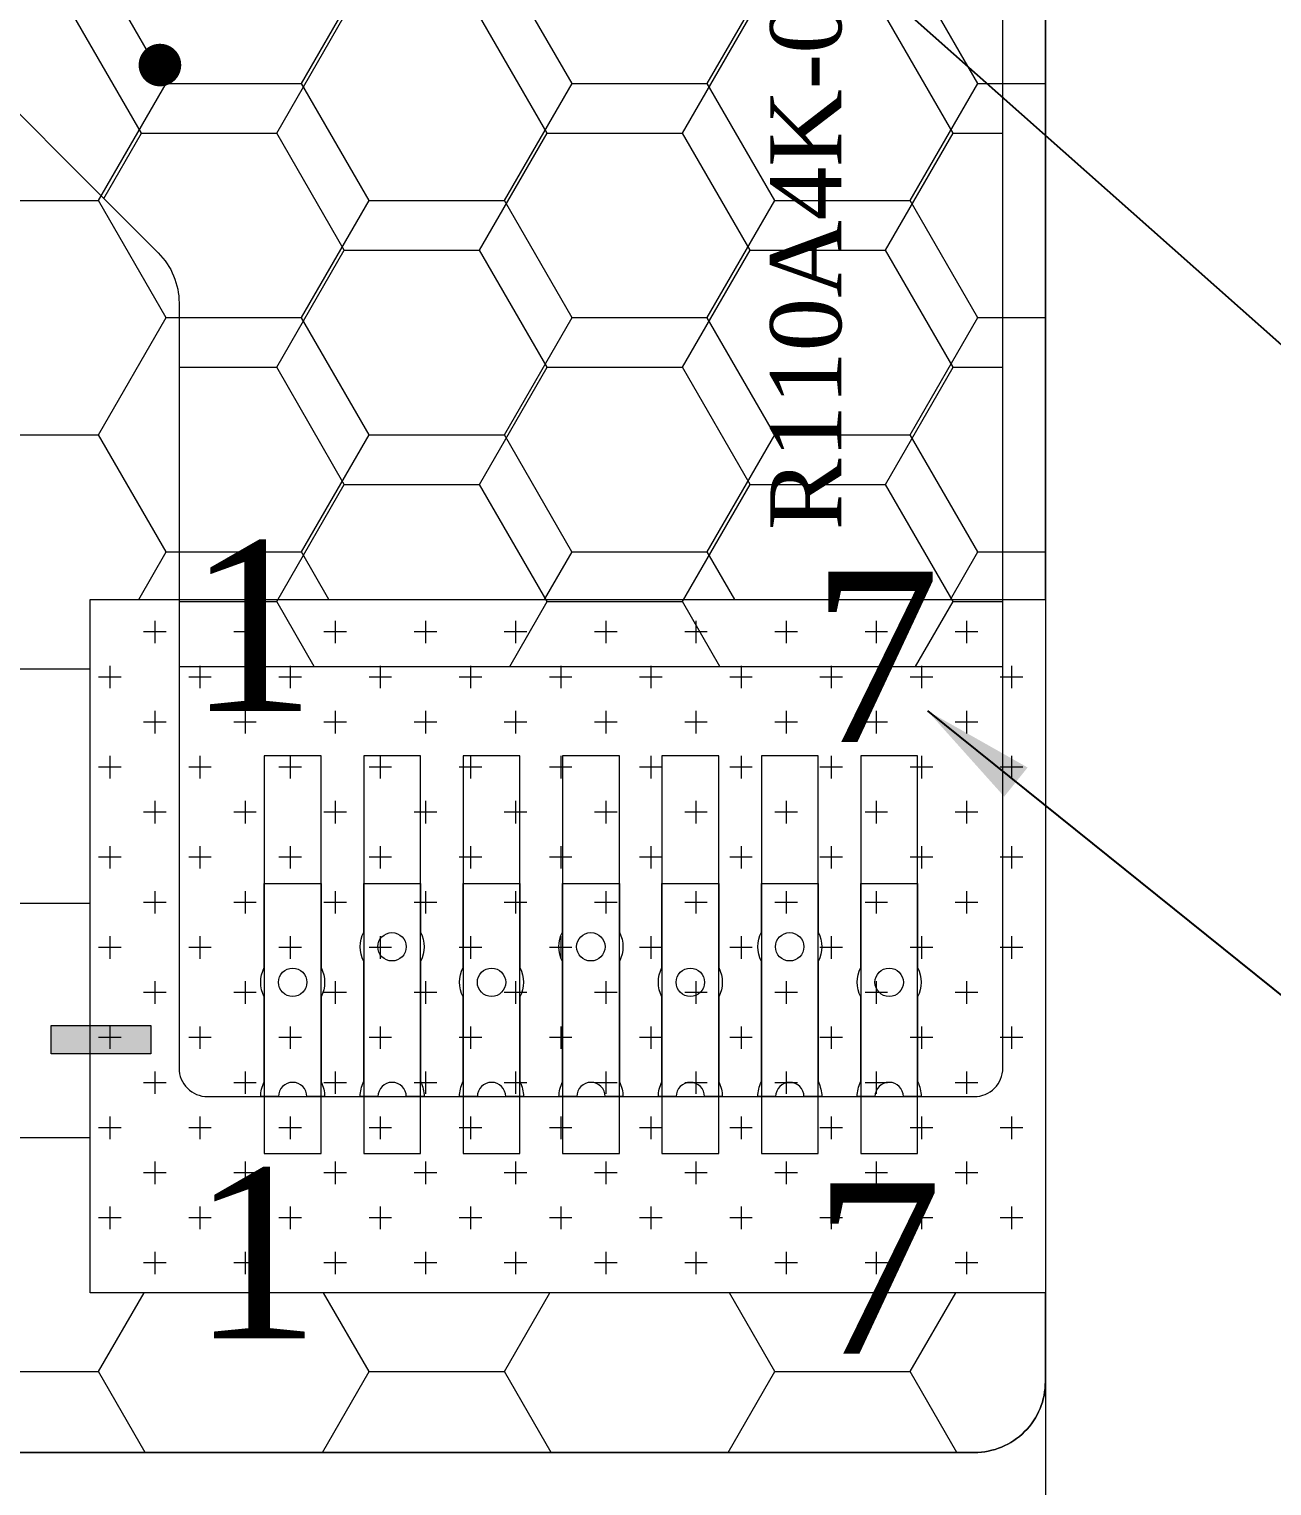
# Model space of a CAD drawing. Header units: millimetres. Extents: x 1403 to 2179, y 158 to 345.
# Drawn here: x 2038.31 to 2047.06, y 261.86 to 272.12 of the extents above; entities that cross this region are included whole.
import ezdxf

# ---------------------------------------------------------------- set-up
doc = ezdxf.new("R2010")
doc.units = ezdxf.units.MM
doc.layers.get('0').update_dxf_attribs({"lineweight": 5})
doc.layers.get('Defpoints').update_dxf_attribs({"lineweight": 5})
for name, color, linetype, lineweight in [('DIM', 3, 'Continuous', 5), ('EMI', 5, 'Continuous', 5), ('MFPC', 50, 'Continuous', 5), ('TAPE', 90, 'Continuous', 5), ('TFPC', 50, 'Continuous', 5)]:
    doc.layers.add(name, color=color, linetype=linetype, lineweight=lineweight)
doc.layers.add('TOPOVERLAY', color=2, linetype='Continuous')
doc.layers.add('TPFPC', color=40, linetype='Continuous')
doc.styles.get("Standard").update_dxf_attribs({"font": 'txt', "bigfont": 'gbcbig.shx'})
doc.styles.add('宋体', font='')
doc.styles.get('宋体').set_extended_font_data('SimSun')
doc.dimstyles.new('DIM', dxfattribs={"dimtxt": 0.8, "dimasz": 0.8, "dimexe": 0, "dimexo": 0.5, "dimgap": 0.11, "dimtad": 0, "dimzin": 1, "dimdsep": 46, "dimtxsty": '宋体', "dimcen": 0, "dimclrd": 256, "dimclre": 256, "dimclrt": 256, "dimadec": 0, "dimazin": 0, "dimtm": 1e-09, "dimtfac": 1, "dimtofl": 0, "dimtmove": 0, "dimatfit": 3, "dimfxl": 1, "dimlwe": -1, "dimarcsym": 0})

# ---------------------------------------------------------------- blocks, each defined once
blk = doc.blocks.new('*D161')
at = {"layer": 'Defpoints', "color": 0, "lineweight": 5, "transparency": 16777216}
for p in [(2022.274, 263.645), (2045.466, 263.101), (2045.466, 260.918)]:
    blk.add_point(p, dxfattribs=at)
at = {"layer": 'DIM', "transparency": 16777216}
for p, q in [((2022.274, 263.145), (2022.274, 260.918)), ((2045.466, 262.601), (2045.466, 260.918))]:
    blk.add_line(p, q, dxfattribs=at)
at = {"layer": 'DIM', "lineweight": -2, "transparency": 16777216}
for p, q in [((2023.074, 260.918), (2032.39, 260.918)), ((2044.666, 260.918), (2035.35, 260.918))]:
    blk.add_line(p, q, dxfattribs=at)
at = {"layer": 'DIM', "lineweight": 5, "transparency": 16777216}
for points in [[(2023.074, 261.052), (2023.074, 260.785), (2022.274, 260.918)], [(2044.666, 261.052), (2044.666, 260.785), (2045.466, 260.918)]]:
    blk.add_solid(points, dxfattribs=at)
at = {"layer": 'DIM', "lineweight": 5, "transparency": 16777216, "insert": (2033.87, 260.918), "char_height": 0.8, "attachment_point": 5, "style": '宋体'}
blk.add_mtext('23.19', dxfattribs=at)

msp = doc.modelspace()

# ---------------------------------------------------------------- hatches: boundary and pattern name
at = {"lineweight": 5}
msp.add_hatch(color=7, dxfattribs=at).paths.add_polyline_path([(2038.466, 264.903), (2038.466, 265.103), (2039.166, 265.103), (2039.166, 264.903)])
msp.add_hatch(color=7, dxfattribs=at).paths.add_polyline_path([(2038.466, 264.903), (2038.466, 265.103), (2039.166, 265.103), (2039.166, 264.903)])
at = {"layer": 'EMI', "lineweight": 5}
h = msp.add_hatch(dxfattribs=at)
h.set_pattern_fill('HONEY', color=256, scale=0.3)
h.set_pattern_definition([(0, (167.6119, 101.8113), (1.42875, 0.824889), [0.9525, -1.905]), (120, (167.6119, 101.8113), (-1.42874983, 0.8248893), [0.9525, -1.905]), (60, (167.6119, 101.8113), (1.7e-07, 1.6497783), [-1.905, 0.9525])])
edge = h.paths.add_edge_path()
edge.add_line((2045.466, 262.596), (2045.466, 263.221))
edge.add_line((2045.466, 263.221), (2038.739, 263.221))
edge.add_line((2038.739, 263.221), (2038.739, 268.105))
edge.add_line((2038.739, 268.105), (2045.466, 268.105))
edge.add_line((2045.466, 268.105), (2045.466, 277.268))
edge.add_line((2045.466, 277.268), (2033.405, 277.268))
edge.add_line((2033.405, 277.268), (2033.405, 262.096))
edge.add_line((2033.405, 262.096), (2044.966, 262.096))
edge.add_arc((2044.966, 262.596), 0.5, 270, 360)
h.paths.add_polyline_path([(2033.844, 272.003), (2037.844, 272.003), (2037.844, 264.003), (2033.844, 264.003)], flags=16)
h = msp.add_hatch(dxfattribs=at)
h.set_pattern_fill('HONEY', color=256, scale=0.3)
h.set_pattern_definition([(0, (194.58326, 0), (1.42875, 0.8248892), [0.9525, -1.905]), (120, (194.58326, 0), (-1.42875, 0.8248892), [0.9525, -1.905]), (60, (194.58326, 0), (3e-09, 1.6497784), [-1.905, 0.9525])])
h.paths.add_polyline_path([(2045.166, 277.226), (2042.715, 277.226, -0.068899), (2042.213, 276.644), (2042.213, 272.725, -0.414214), (2041.713, 272.225), (2037.514, 272.225, -0.06796), (2037.622, 272.143), (2039.219, 270.546, -0.198912), (2039.366, 270.193), (2039.366, 267.633), (2045.166, 267.633)])
at = {"layer": 'TAPE', "lineweight": 5}
h = msp.add_hatch(dxfattribs=at)
h.set_pattern_fill('CROSS', color=32, scale=0.05, angle=180)
h.set_pattern_definition([(180, (167.6119, 4.66793), (-0.3175, -0.3175), [0.15875, -0.47625]), (270, (167.5325, 4.7473), (0.3175, -0.3175), [0.15875, -0.47625])])
h.paths.add_polyline_path([(2038.739, 268.105), (2045.466, 268.105), (2045.466, 263.221), (2038.739, 263.221)])

# ---------------------------------------------------------------- linework, layer by layer
at = {"color": 7, "lineweight": 5}
msp.add_lwpolyline([(2038.466, 264.903), (2038.466, 265.103), (2039.166, 265.103), (2039.166, 264.903)], close=True, dxfattribs=at)
msp.add_lwpolyline([(2038.466, 264.903), (2038.466, 265.103), (2039.166, 265.103), (2039.166, 264.903)], close=True, dxfattribs=at)
at = {"layer": 'EMI', "lineweight": 5}
for p, q in [((2045.166, 267.633), (2045.166, 277.226)), ((2039.366, 267.633), (2045.166, 267.633))]:
    msp.add_line(p, q, dxfattribs=at)
msp.add_lwpolyline([(2045.466, 262.596), (2045.466, 263.221), (2038.739, 263.221), (2038.739, 268.105), (2045.466, 268.105), (2045.466, 277.268), (2033.405, 277.268), (2033.405, 262.096), (2044.966, 262.096, 0.414214)], format="xyb", close=True, dxfattribs=at)
at = {"layer": 'MFPC', "color": 1, "lineweight": 0}
msp.add_lwpolyline([(2045.574, 279.988), (2045.177, 279.496, 0.17164), (2045.066, 279.182), (2045.066, 277.968, 0.17164), (2045.177, 277.654), (2045.354, 277.434, -0.17164), (2045.466, 277.12), (2045.466, 262.596, -0.414214), (2044.966, 262.096), (2022.774, 262.096, -0.414214), (2022.274, 262.596)], format="xyb", dxfattribs=at)
for points in [[(2040.366, 267.003), (2039.966, 267.003), (2039.966, 264.203), (2040.366, 264.203)], [(2041.066, 267.003), (2040.666, 267.003), (2040.666, 264.203), (2041.066, 264.203)], [(2041.766, 267.003), (2041.366, 267.003), (2041.366, 264.203), (2041.766, 264.203)], [(2042.466, 267.003), (2042.066, 267.003), (2042.066, 264.203), (2042.466, 264.203)], [(2043.166, 267.003), (2042.766, 267.003), (2042.766, 264.203), (2043.166, 264.203)], [(2043.866, 267.003), (2043.466, 267.003), (2043.466, 264.203), (2043.866, 264.203)], [(2044.566, 267.003), (2044.166, 267.003), (2044.166, 264.203), (2044.566, 264.203)]]:
    msp.add_lwpolyline(points, close=True, dxfattribs=at)
at = {"layer": 'TAPE', "color": 32, "lineweight": 5}
msp.add_lwpolyline([(2038.739, 268.105), (2045.466, 268.105), (2045.466, 263.221), (2038.739, 263.221)], close=True, dxfattribs=at)
at = {"layer": 'TFPC', "lineweight": 0}
msp.add_lwpolyline([(2036.405, 282.515), (2036.405, 278.399, 0.414214), (2037.605, 277.199), (2041.005, 277.199, 0.414214), (2042.205, 278.399), (2042.205, 280.599, -1), (2043.005, 280.599), (2043.005, 278.399, -0.414214), (2041.005, 276.399), (2036.905, 276.399, 0.414214), (2036.405, 275.899), (2036.405, 272.789, 0.414193), (2036.905, 272.289), (2037.269, 272.289, -0.198894), (2037.622, 272.143), (2039.219, 270.546, -0.198912), (2039.366, 270.193), (2039.366, 264.803, 0.414214), (2039.566, 264.603), (2044.966, 264.603, 0.414214), (2045.166, 264.803), (2045.166, 281.841, 0.199613)], format="xyb", dxfattribs=at)
for points in [[(2039.941, 264.603, -0.119535), (2039.966, 264.706), (2039.966, 265.305, -0.242917), (2039.966, 265.512), (2039.966, 266.103), (2040.366, 266.103), (2040.366, 265.511, -0.242154), (2040.366, 265.305), (2040.366, 264.706, -0.119535), (2040.391, 264.603), (2040.266, 264.603, 1), (2040.066, 264.603)], [(2040.641, 264.603, -0.119535), (2040.666, 264.706), (2040.666, 265.555, -0.242917), (2040.666, 265.762), (2040.666, 266.103), (2041.066, 266.103), (2041.066, 265.761, -0.242154), (2041.066, 265.555), (2041.066, 264.706, -0.119535), (2041.091, 264.603), (2040.966, 264.603, 1), (2040.766, 264.603)], [(2041.341, 264.603, -0.119535), (2041.366, 264.706), (2041.366, 265.305, -0.242917), (2041.366, 265.512), (2041.366, 266.103), (2041.766, 266.103), (2041.766, 265.511, -0.242154), (2041.766, 265.305), (2041.766, 264.706, -0.119535), (2041.791, 264.603), (2041.666, 264.603, 1), (2041.466, 264.603)], [(2042.041, 264.603, -0.119535), (2042.066, 264.706), (2042.066, 265.555, -0.242917), (2042.066, 265.762), (2042.066, 266.103), (2042.466, 266.103), (2042.466, 265.761, -0.242154), (2042.466, 265.555), (2042.466, 264.706, -0.119535), (2042.491, 264.603), (2042.366, 264.603, 1), (2042.166, 264.603)], [(2042.741, 264.603, -0.119535), (2042.766, 264.706), (2042.766, 265.305, -0.242917), (2042.766, 265.512), (2042.766, 266.103), (2043.166, 266.103), (2043.166, 265.511, -0.242154), (2043.166, 265.305), (2043.166, 264.706, -0.119535), (2043.191, 264.603), (2043.066, 264.603, 1), (2042.866, 264.603)], [(2043.441, 264.603, -0.119535), (2043.466, 264.706), (2043.466, 265.555, -0.242917), (2043.466, 265.762), (2043.466, 266.103), (2043.866, 266.103), (2043.866, 265.761, -0.242154), (2043.866, 265.555), (2043.866, 264.706, -0.119535), (2043.891, 264.603), (2043.766, 264.603, 1), (2043.566, 264.603)], [(2044.141, 264.603, -0.119535), (2044.166, 264.706), (2044.166, 265.305, -0.242917), (2044.166, 265.512), (2044.166, 266.103), (2044.566, 266.103), (2044.566, 265.511, -0.242154), (2044.566, 265.305), (2044.566, 264.706, -0.119535), (2044.591, 264.603), (2044.466, 264.603, 1), (2044.266, 264.603)]]:
    msp.add_lwpolyline(points, format="xyb", close=True, dxfattribs=at)
for centre in [(2040.865, 265.658), (2042.265, 265.658), (2043.665, 265.658), (2040.166, 265.408), (2041.566, 265.408), (2042.966, 265.408), (2044.366, 265.408)]:
    msp.add_circle(centre, 0.1, dxfattribs=at)
at = {"layer": 'TOPOVERLAY', "const_width": 0.15}
msp.add_lwpolyline([(2039.231, 271.794, 1), (2039.231, 271.944, 1)], format="xyb", close=True, dxfattribs=at)
at = {"layer": 'TPFPC', "color": 60}
msp.add_lwpolyline([(2045.166, 264.803), (2045.166, 264.803)], close=True, dxfattribs=at)

# ---------------------------------------------------------------- texts
at = {"lineweight": 5, "insert": (2044.04, 268.594), "char_height": 0.42, "width": 8.66861, "attachment_point": 7, "rotation": 90, "style": '宋体'}
msp.add_mtext('{\\fTimes New Roman|b0|i0|c134|p18;\\H1.19x;R110A4K-001-TFPC-V01}', dxfattribs=at)
at = {"color": 1, "char_height": 1.2, "width": 0.18886, "attachment_point": 9}
for s, insert in [('{\\fTimes New Roman|b0|i0|c0|p18;1}', (2040.33, 267.319)), ('{\\fTimes New Roman|b0|i0|c0|p18;7}', (2044.724, 267.101)), ('{\\fTimes New Roman|b0|i0|c0|p18;1}', (2040.358, 262.9)), ('{\\fTimes New Roman|b0|i0|c0|p18;7}', (2044.738, 262.792))]:
    msp.add_mtext(s, dxfattribs=dict(at, insert=insert))

# ---------------------------------------------------------------- dimensions: what is measured, and where the dimension line sits
at = {"layer": 'DIM', "lineweight": 5}
dim = msp.add_linear_dim(base=(2045.466, 260.918), p1=(2022.274, 263.645), p2=(2045.466, 263.101), dimstyle='DIM', override={"dimfxl": 0.5}, dxfattribs=at)
dim.commit()
dim.dimension.update_dxf_attribs({"geometry": '*D161', "text_midpoint": (2033.87, 260.918)})

# ---------------------------------------------------------------- leaders
for points in [[(2040.929, 275.405), (2049.473, 267.813), (2070.087, 267.813)], [(2044.635, 267.32), (2051.133, 262.09), (2060.052, 262.09)], [(2034.609, 265.25), (2039.959, 258.256)]]:
    msp.add_leader(points, dimstyle='DIM', override={"dimgap": 0.11, "dimtad": 0, "dimfxl": 0.5}, dxfattribs=at)

doc.saveas('drawing.dxf')
